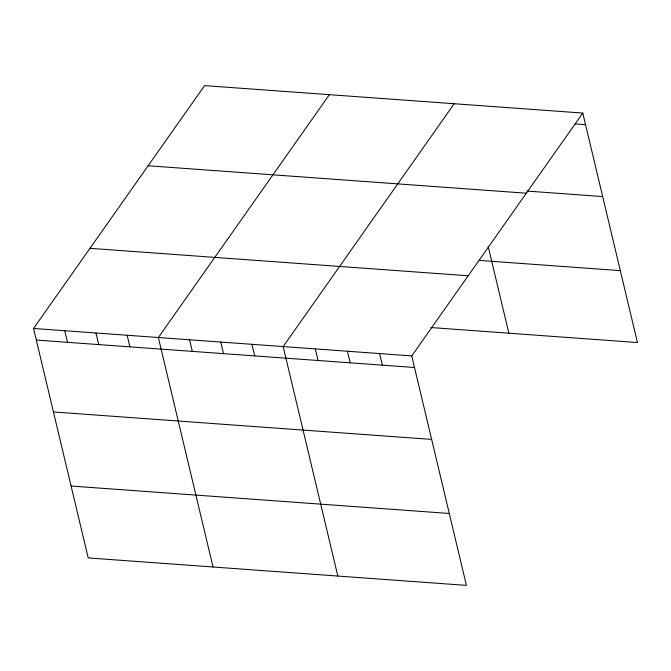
<?xml version="1.0" encoding="UTF-8"?>
<svg xmlns="http://www.w3.org/2000/svg" width="671" height="671" viewBox="0 0 671 671"><rect width="100%" height="100%" fill="white"/><g stroke="black" fill="none" stroke-linecap="round" stroke-linejoin="round"><path stroke-width="1.01" d="M582.78 113.064L411.751 355.907L466.42 585.38L88.22 557.937L33.55 328.463L204.58 85.62L582.78 113.064L637.45 342.537L430.857 327.54M329.386 94.678L158.356 337.521L213.026 566.987M454.192 103.737L283.162 346.58L337.832 576.045M575.173 123.909L585.548 124.663M526.97 191.067L602.675 196.561M148.14 165.762L526.341 193.206M479.253 260.398L620.323 270.639M89.989 248.329L468.19 275.773M33.55 328.463L411.751 355.907M36.309 340.063L414.51 367.498M53.437 411.96L431.638 439.404M71.092 486.039L449.285 513.474M488.152 246.291L508.861 333.202M379.601 353.575L382.361 365.167M347.452 351.243L350.22 362.835M315.311 348.912L318.071 360.503M251.96 344.315L254.72 355.907M220.759 342.051L223.518 353.642M189.558 339.786L192.317 351.378M127.154 335.257L129.914 346.848M95.953 332.992L98.712 344.584M64.752 330.728L67.511 342.319"/></g></svg>
